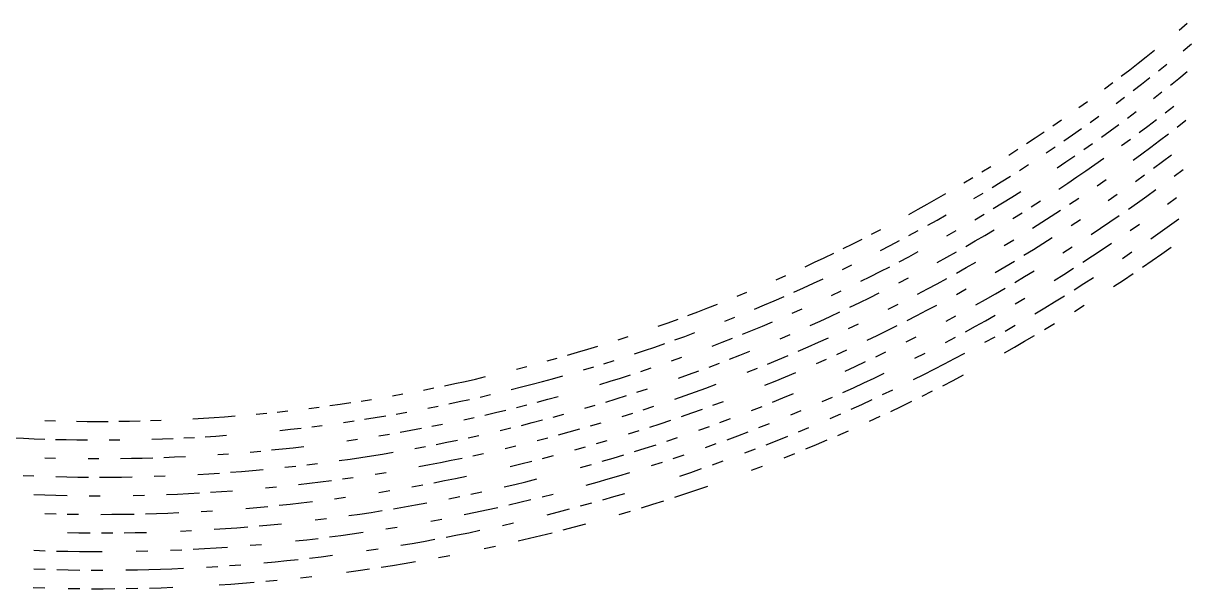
# Model space of a CAD drawing. Header units: metres. Extents: x -298 to 300, y -298 to 299.
# Drawn here: x -12.8 to 174.5, y -297.7 to -206.8 of the extents above; entities that cross this region are included whole.
import ezdxf

# ---------------------------------------------------------------- set-up
doc = ezdxf.new("R2010")
doc.units = ezdxf.units.M

msp = doc.modelspace()

# ---------------------------------------------------------------- linework, layer by layer
for p, q in [((173.08788, -207.88158, -692.8203), (174.38866, -206.78777, -692.8203)), ((167.81657, -212.1745, -692.8203), (169.14452, -211.1137, -692.8203)), ((173.75926, -211.21178, -692.8203), (175.08104, -210.11368, -692.8203)), ((165.14085, -214.27103, -692.8203), (166.48204, -213.22697, -692.8203)), ((166.48204, -213.22697, -692.8203), (167.81657, -212.1745, -692.8203)), ((169.75304, -214.456, -692.8203), (171.09526, -213.38298, -692.8203)), ((163.79308, -215.30666, -692.8203), (165.14085, -214.27103, -692.8203)), ((173.04771, -215.6508, -692.8203), (174.39738, -214.55707, -692.8203)), ((161.07823, -217.35245, -692.8203), (162.43889, -216.33382, -692.8203)), ((165.6862, -217.62424, -692.8203), (167.04845, -216.57668, -692.8203)), ((167.04845, -216.57668, -692.8203), (168.4041, -215.52058, -692.8203)), ((171.69127, -216.73605, -692.8203), (173.04771, -215.6508, -692.8203)), ((162.94206, -219.69362, -692.8203), (164.31737, -218.66324, -692.8203)), ((168.95787, -218.88089, -692.8203), (170.32793, -217.81276, -692.8203)), ((156.95811, -220.35684, -692.8203), (158.33775, -219.36401, -692.8203)), ((164.80772, -222.03343, -692.8203), (166.19768, -220.99127, -692.8203)), ((170.869, -221.1837, -692.8203), (172.25352, -220.10352, -692.8203)), ((152.78197, -223.28316, -692.8203), (154.18016, -222.31647, -692.8203)), ((158.77751, -222.73273, -692.8203), (160.17204, -221.72841, -692.8203)), ((168.07976, -223.31792, -692.8203), (169.47777, -222.25517, -692.8203)), ((172.78197, -223.48509, -692.8203), (174.1809, -222.39285, -692.8203)), ((149.96751, -225.19012, -692.8203), (151.37773, -224.24106, -692.8203)), ((154.55626, -225.69292, -692.8203), (155.96959, -224.71503, -692.8203)), ((155.96959, -224.71503, -692.8203), (157.3767, -223.72829, -692.8203)), ((160.59874, -225.10728, -692.8203), (162.00816, -224.09148, -692.8203)), ((162.00816, -224.09148, -692.8203), (163.41118, -223.06685, -692.8203)), ((166.67516, -224.37186, -692.8203), (168.07976, -223.31792, -692.8203)), ((169.96367, -225.64316, -692.8203), (171.3762, -224.56856, -692.8203)), ((148.55132, -226.13033, -692.8203), (149.96751, -225.19012, -692.8203)), ((157.76079, -227.11227, -692.8203), (159.1829, -226.11423, -692.8203)), ((163.84605, -226.45317, -692.8203), (165.2639, -225.41695, -692.8203)), ((168.54436, -226.70888, -692.8203), (169.96367, -225.64316, -692.8203)), ((145.70128, -227.98398, -692.8203), (147.1292, -227.06163, -692.8203)), ((151.71141, -227.622, -692.8203), (153.13689, -226.66193, -692.8203)), ((154.89781, -229.08147, -692.8203), (156.33238, -228.10136, -692.8203)), ((165.68578, -228.81352, -692.8203), (167.1184, -227.76569, -692.8203)), ((167.1184, -227.76569, -692.8203), (168.54436, -226.70888, -692.8203)), ((170.41539, -229.04454, -692.8203), (171.84935, -227.96701, -692.8203)), ((141.38304, -230.69702, -692.8203), (142.82811, -229.80171, -692.8203)), ((147.39903, -230.44827, -692.8203), (148.84239, -229.51521, -692.8203)), ((153.45714, -230.05257, -692.8203), (154.89781, -229.08147, -692.8203)), ((158.1104, -230.5085, -692.8203), (159.55382, -229.50818, -692.8203)), ((159.55382, -229.50818, -692.8203), (160.99101, -228.49884, -692.8203)), ((168.97472, -230.11305, -692.8203), (170.41539, -229.04454, -692.8203)), ((172.2882, -231.3788, -692.8203), (173.7368, -230.28946, -692.8203)), ((138.476, -232.46034, -692.8203), (139.9323, -231.58325, -692.8203)), ((144.49474, -232.28716, -692.8203), (145.94981, -231.37227, -692.8203)), ((155.2047, -232.48186, -692.8203), (156.66063, -231.49974, -692.8203)), ((156.66063, -231.49974, -692.8203), (158.1104, -230.5085, -692.8203)), ((159.89024, -232.9143, -692.8203), (161.3488, -231.90277, -692.8203)), ((166.07329, -232.22282, -692.8203), (167.52733, -231.1725, -692.8203)), ((140.0955, -234.97673, -692.8203), (141.56755, -234.08942, -692.8203)), ((143.03404, -233.19289, -692.8203), (144.49474, -232.28716, -692.8203)), ((146.16331, -234.77135, -692.8203), (147.6339, -233.84595, -692.8203)), ((153.7426, -233.45482, -692.8203), (155.2047, -232.48186, -692.8203)), ((167.90178, -234.59198, -692.8203), (169.37065, -233.5301, -692.8203)), ((131.11333, -236.7078, -692.8203), (132.59654, -235.87682, -692.8203)), ((132.59654, -235.87682, -692.8203), (134.07445, -235.03656, -692.8203)), ((134.07445, -235.03656, -692.8203), (135.54704, -234.18703, -692.8203)), ((143.20476, -236.59439, -692.8203), (144.68687, -235.68752, -692.8203)), ((144.68687, -235.68752, -692.8203), (146.16331, -234.77135, -692.8203)), ((149.31993, -236.31837, -692.8203), (150.80016, -235.37311, -692.8203)), ((155.47679, -235.89375, -692.8203), (156.95415, -234.90984, -692.8203)), ((161.67192, -235.31882, -692.8203), (163.1455, -234.29604, -692.8203)), ((164.94408, -236.68797, -692.8203), (166.42625, -235.6446, -692.8203)), ((166.42625, -235.6446, -692.8203), (167.90178, -234.59198, -692.8203)), ((171.2158, -235.88635, -692.8203), (172.69273, -234.80363, -692.8203)), ((129.62492, -237.52942, -692.8203), (131.11333, -236.7078, -692.8203)), ((134.15227, -238.43312, -692.8203), (135.64622, -237.58302, -692.8203)), ((140.2235, -238.38016, -692.8203), (141.7169, -237.49194, -692.8203)), ((146.34172, -238.18094, -692.8203), (147.83372, -237.25432, -692.8203)), ((151.0078, -238.78957, -692.8203), (152.50352, -237.83365, -692.8203)), ((152.50352, -237.83365, -692.8203), (153.99321, -236.86835, -692.8203)), ((161.96025, -238.74667, -692.8203), (163.45543, -237.722, -692.8203)), ((132.653, -239.27382, -692.8203), (134.15227, -238.43312, -692.8203)), ((149.50609, -239.73607, -692.8203), (151.0078, -238.78957, -692.8203)), ((155.71391, -239.31688, -692.8203), (157.21281, -238.3314, -692.8203)), ((160.45866, -239.76193, -692.8203), (161.96025, -238.74667, -692.8203)), ((165.24077, -240.12387, -692.8203), (166.74449, -239.07858, -692.8203)), ((170.05864, -240.40193, -692.8203), (171.56395, -239.32637, -692.8203)), ((171.56395, -239.32637, -692.8203), (173.06255, -238.2414, -692.8203)), ((120.58849, -242.26166, -692.8203), (122.106865, -241.49664, -692.8203)), ((123.620415, -240.7221, -692.8203), (125.12908, -239.93808, -692.8203)), ((129.63866, -240.9269, -692.8203), (131.14842, -240.10507, -692.8203)), ((135.70995, -240.98828, -692.8203), (137.21996, -240.12834, -692.8203)), ((140.31609, -241.79317, -692.8203), (141.83104, -240.90431, -692.8203)), ((141.83104, -240.90431, -692.8203), (143.34032, -240.00597, -692.8203)), ((151.18028, -242.21657, -692.8203), (152.69762, -241.25949, -692.8203)), ((158.95073, -240.76778, -692.8203), (160.45866, -239.76193, -692.8203)), ((168.54655, -241.46802, -692.8203), (170.05864, -240.40193, -692.8203)), ((119.0653, -243.01712, -692.8203), (120.58849, -242.26166, -692.8203)), ((125.07873, -243.33522, -692.8203), (126.60375, -242.54199, -692.8203)), ((126.60375, -242.54199, -692.8203), (128.12376, -241.7392, -692.8203)), ((138.79564, -242.6725, -692.8203), (140.31609, -241.79317, -692.8203)), ((144.96556, -242.51878, -692.8203), (146.48491, -241.60071, -692.8203)), ((148.12785, -244.10205, -692.8203), (149.65709, -243.16411, -692.8203)), ((149.65709, -243.16411, -692.8203), (151.18028, -242.21657, -692.8203)), ((154.38927, -243.7282, -692.8203), (155.916, -242.75093, -692.8203)), ((159.16093, -244.21008, -692.8203), (160.69048, -243.20285, -692.8203)), ((160.69048, -243.20285, -692.8203), (162.21373, -242.18605, -692.8203)), ((170.30101, -243.89062, -692.8203), (171.82835, -242.81339, -692.8203)), ((112.92577, -245.94295, -692.8203), (114.46752, -245.22595, -692.8203)), ((114.46752, -245.22595, -692.8203), (116.00475, -244.4993, -692.8203)), ((116.00475, -244.4993, -692.8203), (117.537346, -243.76302, -692.8203)), ((128.08049, -245.1448, -692.8203), (129.6168, -244.33269, -692.8203)), ((129.6168, -244.33269, -692.8203), (131.14793, -243.51096, -692.8203)), ((134.2014, -245.253, -692.8203), (135.7382, -244.40245, -692.8203)), ((135.7382, -244.40245, -692.8203), (137.26964, -243.54228, -692.8203)), ((138.83128, -246.09515, -692.8203), (140.37328, -245.2155, -692.8203)), ((145.05186, -245.94908, -692.8203), (146.59276, -245.0304, -692.8203)), ((157.62498, -245.20769, -692.8203), (159.16093, -244.21008, -692.8203)), ((163.97038, -244.60904, -692.8203), (165.50237, -243.57161, -692.8203)), ((167.226, -246.01624, -692.8203), (168.76683, -244.95827, -692.8203)), ((168.76683, -244.95827, -692.8203), (170.30101, -243.89062, -692.8203)), ((118.92956, -246.41194, -692.8203), (120.47411, -245.65726, -692.8203)), ((123.441216, -247.52307, -692.8203), (124.99261, -246.74002, -692.8203)), ((124.99261, -246.74002, -692.8203), (126.539055, -245.94727, -692.8203)), ((137.28374, -246.96509, -692.8203), (138.83128, -246.09515, -692.8203)), ((143.50523, -246.85808, -692.8203), (145.05186, -245.94908, -692.8203)), ((148.22191, -247.54082, -692.8203), (149.77269, -246.6022, -692.8203)), ((152.98003, -248.1424, -692.8203), (154.53453, -247.17389, -692.8203)), ((154.53453, -247.17389, -692.8203), (156.08287, -246.19563, -692.8203)), ((164.12444, -248.10307, -692.8203), (165.67851, -247.06451, -692.8203)), ((108.273735, -248.03564, -692.8203), (109.82879, -247.34782, -692.8203)), ((112.704704, -249.33331, -692.8203), (114.26775, -248.61765, -692.8203)), ((114.26775, -248.61765, -692.8203), (115.82629, -247.89217, -692.8203)), ((121.88488, -248.29636, -692.8203), (123.441216, -247.52307, -692.8203)), ((128.00139, -248.55824, -692.8203), (129.55913, -247.74654, -692.8203)), ((132.60875, -249.51637, -692.8203), (134.17247, -248.67572, -692.8203)), ((134.17247, -248.67572, -692.8203), (135.73082, -247.8253, -692.8203)), ((146.66515, -248.4697, -692.8203), (148.22191, -247.54082, -692.8203)), ((156.21422, -249.65082, -692.8203), (157.77812, -248.66197, -692.8203)), ((157.77812, -248.66197, -692.8203), (159.33574, -247.66335, -692.8203)), ((162.56389, -249.13185, -692.8203), (164.12444, -248.10307, -692.8203)), ((102.01104, -250.6889, -692.8203), (103.58294, -250.04034, -692.8203)), ((107.98876, -251.42126, -692.8203), (109.56512, -250.73517, -692.8203)), ((111.13708, -250.03917, -692.8203), (112.704704, -249.33331, -692.8203)), ((117.187126, -250.55739, -692.8203), (118.757805, -249.81354, -692.8203)), ((121.720024, -251.70676, -692.8203), (123.29772, -250.93443, -692.8203)), ((123.29772, -250.93443, -692.8203), (124.8706, -250.1522, -692.8203)), ((131.03984, -250.34718, -692.8203), (132.60875, -249.51637, -692.8203)), ((137.26219, -250.39644, -692.8203), (138.83128, -249.52658, -692.8203)), ((141.96037, -251.19742, -692.8203), (143.53435, -250.29802, -692.8203)), ((143.53435, -250.29802, -692.8203), (145.10265, -249.38876, -692.8203)), ((153.06798, -251.59897, -692.8203), (154.64415, -250.62984, -692.8203)), ((95.68334, -253.18408, -692.8203), (97.27111, -252.57518, -692.8203)), ((97.27111, -252.57518, -692.8203), (98.855034, -251.95636, -692.8203)), ((104.823235, -252.76372, -692.8203), (106.40807, -252.09746, -692.8203)), ((106.40807, -252.09746, -692.8203), (107.98876, -251.42126, -692.8203)), ((110.858574, -253.43373, -692.8203), (112.4475, -252.72955, -692.8203)), ((120.13738, -252.46916, -692.8203), (121.720024, -251.70676, -692.8203)), ((126.301994, -252.7803, -692.8203), (127.886406, -251.97919, -692.8203)), ((132.5225, -252.94675, -692.8203), (134.10771, -252.10657, -692.8203)), ((140.38072, -252.08691, -692.8203), (141.96037, -251.19742, -692.8203)), ((146.70201, -251.91827, -692.8203), (148.28044, -250.9891, -692.8203)), ((149.89732, -253.50748, -692.8203), (151.48564, -252.55821, -692.8203)), ((151.48564, -252.55821, -692.8203), (153.06798, -251.59897, -692.8203)), ((156.2578, -253.14839, -692.8203), (157.84373, -252.15913, -692.8203)), ((90.89733, -254.95073, -692.8203), (92.49633, -254.37186, -692.8203)), ((94.09173, -253.78297, -692.8203), (95.68334, -253.18408, -692.8203)), ((100.043755, -254.70262, -692.8203), (101.64098, -254.06631, -692.8203)), ((113.75988, -255.41899, -692.8203), (115.3612, -254.69658, -692.8203)), ((115.3612, -254.69658, -692.8203), (116.95794, -253.9641, -692.8203)), ((116.95794, -253.9641, -692.8203), (118.55004, -253.22162, -692.8203)), ((129.33629, -254.59717, -692.8203), (130.93199, -253.77696, -692.8203)), ((130.93199, -253.77696, -692.8203), (132.5225, -252.94675, -692.8203)), ((135.60869, -254.69568, -692.8203), (137.20482, -253.83606, -692.8203)), ((140.33086, -255.53539, -692.8203), (141.93217, -254.64612, -692.8203)), ((141.93217, -254.64612, -692.8203), (143.52782, -253.74683, -692.8203)), ((89.29467, -255.51956, -692.8203), (90.89733, -254.95073, -692.8203)), ((93.615715, -257.14713, -692.8203), (95.22851, -256.55115, -692.8203)), ((102.84905, -256.80417, -692.8203), (104.459404, -256.1502, -692.8203)), ((104.459404, -256.1502, -692.8203), (106.065544, -255.48619, -692.8203)), ((106.065544, -255.48619, -692.8203), (107.667534, -254.81207, -692.8203)), ((119.91491, -255.88484, -692.8203), (121.519035, -255.12376, -692.8203)), ((124.51855, -256.99744, -692.8203), (126.12951, -256.20743, -692.8203)), ((126.12951, -256.20743, -692.8203), (127.735405, -255.40735, -692.8203)), ((138.72398, -256.41455, -692.8203), (140.33086, -255.53539, -692.8203)), ((145.09703, -256.29523, -692.8203), (146.70299, -255.37604, -692.8203)), ((151.46288, -256.0562, -692.8203), (153.06725, -255.09698, -692.8203)), ((82.84905, -257.69385, -692.8203), (84.46557, -257.16544, -692.8203)), ((88.7553, -258.87415, -692.8203), (90.37902, -258.30865, -692.8203)), ((91.9992, -257.73297, -692.8203), (93.615715, -257.14713, -692.8203)), ((97.993706, -258.7052, -692.8203), (99.61614, -258.0817, -692.8203)), ((99.61614, -258.0817, -692.8203), (101.23461, -257.448, -692.8203)), ((108.92907, -257.52576, -692.8203), (110.543755, -256.83362, -692.8203)), ((113.45159, -258.82803, -692.8203), (115.074394, -258.10745, -692.8203)), ((115.074394, -258.10745, -692.8203), (116.69256, -257.3767, -692.8203)), ((122.90264, -257.77734, -692.8203), (124.51855, -256.99744, -692.8203)), ((129.17082, -258.03333, -692.8203), (130.78813, -257.21408, -692.8203)), ((135.49376, -258.14258, -692.8203), (137.11162, -257.28363, -692.8203)), ((141.8679, -258.10327, -692.8203), (143.48534, -257.2043, -692.8203)), ((146.61388, -258.87323, -692.8203), (148.23607, -257.94437, -692.8203)), ((148.23607, -257.94437, -692.8203), (149.85246, -257.00537, -692.8203)), ((74.71813, -260.18295, -692.8203), (76.35052, -259.70557, -692.8203)), ((76.35052, -259.70557, -692.8203), (77.97985, -259.21793, -692.8203)), ((77.97985, -259.21793, -692.8203), (79.60613, -258.7201, -692.8203)), ((85.497185, -259.9745, -692.8203), (87.12798, -259.42944, -692.8203)), ((87.12798, -259.42944, -692.8203), (88.7553, -258.87415, -692.8203)), ((100.7918, -260.83365, -692.8203), (102.42748, -260.19254, -692.8203)), ((102.42748, -260.19254, -692.8203), (104.0592, -259.54117, -692.8203)), ((108.55651, -260.9284, -692.8203), (110.19262, -260.23853, -692.8203)), ((111.82433, -259.5384, -692.8203), (113.45159, -258.82803, -692.8203)), ((118.02593, -260.0559, -692.8203), (119.6563, -259.3066, -692.8203)), ((124.28832, -260.42993, -692.8203), (125.92089, -259.64127, -692.8203)), ((130.60826, -260.65826, -692.8203), (132.24205, -259.82993, -692.8203)), ((136.98216, -260.739, -692.8203), (138.61626, -259.87067, -692.8203)), ((144.98582, -259.79187, -692.8203), (146.61388, -258.87323, -692.8203)), ((66.512566, -262.41556, -692.8203), (68.15923, -261.98965, -692.8203)), ((71.44439, -261.1069, -692.8203), (73.082695, -260.65005, -692.8203)), ((77.29339, -262.54562, -692.8203), (78.940605, -262.05203, -692.8203)), ((80.58465, -261.5481, -692.8203), (82.22546, -261.03384, -692.8203)), ((91.46557, -261.097, -692.8203), (93.1032, -260.5144, -692.8203)), ((97.508354, -262.08502, -692.8203), (99.15203, -261.46448, -692.8203)), ((106.91607, -261.60797, -692.8203), (108.55651, -260.9284, -692.8203)), ((114.75121, -261.52377, -692.8203), (116.39092, -260.79498, -692.8203)), ((119.36138, -262.73413, -692.8203), (121.00854, -261.97638, -692.8203)), ((121.00854, -261.97638, -692.8203), (122.65087, -261.20828, -692.8203)), ((133.69768, -262.44485, -692.8203), (135.34264, -261.59708, -692.8203)), ((135.34264, -261.59708, -692.8203), (136.98216, -260.739, -692.8203)), ((58.240467, -264.38947, -692.8203), (59.89983, -264.01547, -692.8203)), ((59.89983, -264.01547, -692.8203), (61.55675, -263.63107, -692.8203)), ((70.67443, -264.4163, -692.8203), (72.33361, -263.96423, -692.8203)), ((72.33361, -263.96423, -692.8203), (73.98986, -263.50174, -692.8203)), ((81.5653, -264.3754, -692.8203), (83.22387, -263.85492, -692.8203)), ((83.22387, -263.85492, -692.8203), (84.87908, -263.32407, -692.8203)), ((86.53094, -262.7828, -692.8203), (88.179375, -262.2312, -692.8203)), ((92.55419, -263.88452, -692.8203), (94.20934, -263.29507, -692.8203)), ((94.20934, -263.29507, -692.8203), (95.86077, -262.69522, -692.8203)), ((103.62255, -262.93622, -692.8203), (105.271416, -262.27725, -692.8203)), ((108.147575, -264.33554, -692.8203), (109.80511, -263.64816, -692.8203)), ((109.80511, -263.64816, -692.8203), (111.458244, -262.95038, -692.8203)), ((122.362785, -264.64517, -692.8203), (124.021904, -263.86853, -692.8203)), ((124.021904, -263.86853, -692.8203), (125.67602, -263.08148, -692.8203)), ((130.39195, -264.1093, -692.8203), (132.04741, -263.28226, -692.8203)), ((132.04741, -263.28226, -692.8203), (133.69768, -262.44485, -692.8203)), ((136.76042, -264.23083, -692.8203), (138.41661, -263.36374, -692.8203)), ((51.58037, -265.78094, -692.8203), (53.248646, -265.44876, -692.8203)), ((54.914845, -265.1061, -692.8203), (56.578785, -264.75302, -692.8203)), ((56.578785, -264.75302, -692.8203), (58.240467, -264.38947, -692.8203)), ((65.68029, -265.70987, -692.8203), (67.34777, -265.28915, -692.8203)), ((67.34777, -265.28915, -692.8203), (69.01244, -264.85794, -692.8203)), ((69.01244, -264.85794, -692.8203), (70.67443, -264.4163, -692.8203)), ((79.903496, -264.88544, -692.8203), (81.5653, -264.3754, -692.8203)), ((85.89733, -266.13806, -692.8203), (87.56689, -265.59036, -692.8203)), ((95.31762, -266.0749, -692.8203), (96.98644, -265.46805, -692.8203)), ((96.98644, -265.46805, -692.8203), (98.65142, -264.85074, -692.8203)), ((106.48571, -265.0125, -692.8203), (108.147575, -264.33554, -692.8203)), ((119.03014, -266.16714, -692.8203), (120.698845, -265.41138, -692.8203)), ((120.698845, -265.41138, -692.8203), (122.362785, -264.64517, -692.8203)), ((125.394646, -266.52786, -692.8203), (127.06548, -265.73215, -692.8203)), ((131.7595, -266.7695, -692.8203), (133.43181, -265.93375, -692.8203)), ((135.0988, -265.08752, -692.8203), (136.76042, -264.23083, -692.8203)), ((38.164906, -268.05994, -692.8203), (39.84795, -267.81195, -692.8203)), ((41.529346, -267.55344, -692.8203), (43.209095, -267.28433, -692.8203)), ((46.563282, -266.71454, -692.8203), (48.2376, -266.41385, -692.8203)), ((55.622913, -268.01364, -692.8203), (57.305103, -267.656, -692.8203)), ((57.305103, -267.656, -692.8203), (58.984974, -267.28787, -692.8203)), ((60.662525, -266.90915, -692.8203), (62.337635, -266.5199, -692.8203)), ((69.86791, -267.72562, -692.8203), (71.547844, -267.27853, -692.8203)), ((71.547844, -267.27853, -692.8203), (73.22497, -266.82092, -692.8203)), ((80.86852, -267.71814, -692.8203), (82.54809, -267.202, -692.8203)), ((82.54809, -267.202, -692.8203), (84.22442, -266.6753, -692.8203)), ((91.96862, -267.2571, -692.8203), (93.64495, -266.67126, -692.8203)), ((93.64495, -266.67126, -692.8203), (95.31762, -266.0749, -692.8203)), ((98.11425, -268.24005, -692.8203), (99.79662, -267.6156, -692.8203)), ((107.70214, -267.74686, -692.8203), (109.381096, -267.0622, -692.8203)), ((109.381096, -267.0622, -692.8203), (111.05578, -266.367, -692.8203)), ((115.67852, -267.64713, -692.8203), (117.35662, -266.91238, -692.8203)), ((122.03814, -268.08777, -692.8203), (123.718864, -267.31308, -692.8203)), ((128.39928, -268.40942, -692.8203), (130.08195, -267.59476, -692.8203)), ((24.650747, -269.66217, -692.8203), (26.344229, -269.49905, -692.8203)), ((28.036673, -269.32532, -692.8203), (29.727957, -269.14093, -692.8203)), ((33.10686, -268.74036, -692.8203), (34.7943, -268.52414, -692.8203)), ((36.480335, -268.29733, -692.8203), (38.164906, -268.05994, -692.8203)), ((47.179676, -269.64288, -692.8203), (48.872425, -269.33826, -692.8203)), ((52.25182, -268.69714, -692.8203), (53.938465, -268.3607, -692.8203)), ((61.42748, -269.80225, -692.8203), (63.120716, -269.40814, -692.8203)), ((63.120716, -269.40814, -692.8203), (64.811516, -269.00342, -692.8203)), ((66.499626, -268.58807, -692.8203), (68.18511, -268.16214, -692.8203)), ((72.423454, -270.14017, -692.8203), (74.11852, -269.67697, -692.8203)), ((77.49975, -268.71875, -692.8203), (79.18572, -268.22372, -692.8203)), ((83.53307, -270.02786, -692.8203), (85.227104, -269.4949, -692.8203)), ((86.91778, -268.95135, -692.8203), (88.60491, -268.3972, -692.8203)), ((93.04394, -270.0499, -692.8203), (94.73785, -269.45724, -692.8203)), ((94.73785, -269.45724, -692.8203), (96.42797, -268.85394, -692.8203)), ((104.33135, -269.08447, -692.8203), (106.01885, -268.42093, -692.8203)), ((110.61675, -269.78793, -692.8203), (112.308464, -269.08493, -692.8203)), ((116.967094, -270.3483, -692.8203), (118.66216, -269.6054, -692.8203)), ((120.35253, -268.8519, -692.8203), (122.03814, -268.08777, -692.8203)), ((126.71148, -269.21353, -692.8203), (128.39928, -268.40942, -692.8203)), ((-9.342478, -270.68387, -692.8203), (-7.641489, -270.7343, -692.8203)), ((-4.238779, -270.8031, -692.8203), (-2.537241, -270.82144, -692.8203)), ((-2.537241, -270.82144, -692.8203), (-0.835581, -270.82913, -692.8203)), ((-0.835581, -270.82913, -692.8203), (0.866018, -270.8261, -692.8203)), ((2.567556, -270.81238, -692.8203), (4.268972, -270.78796, -692.8203)), ((4.268972, -270.78796, -692.8203), (5.970205, -270.7529, -692.8203)), ((7.671133, -270.70712, -692.8203), (9.371756, -270.65063, -692.8203)), ((14.470816, -270.41714, -692.8203), (16.169363, -270.318, -692.8203)), ((16.169363, -270.318, -692.8203), (17.8673, -270.20813, -692.8203)), ((17.8673, -270.20813, -692.8203), (19.564444, -270.08765, -692.8203)), ((19.564444, -270.08765, -692.8203), (21.260733, -269.95645, -692.8203)), ((33.575367, -271.69595, -692.8203), (35.28136, -271.47675, -692.8203)), ((38.689075, -271.00616, -692.8203), (40.390553, -270.75485, -692.8203)), ((42.090443, -270.49286, -692.8203), (43.788685, -270.22018, -692.8203)), ((43.788685, -270.22018, -692.8203), (45.485096, -269.93686, -692.8203)), ((52.925526, -271.61288, -692.8203), (54.63042, -271.27213, -692.8203)), ((58.03362, -270.55853, -692.8203), (59.73174, -270.18573, -692.8203)), ((67.32116, -271.46567, -692.8203), (69.02471, -271.03455, -692.8203)), ((69.02471, -271.03455, -692.8203), (70.72552, -270.59268, -692.8203)), ((78.43127, -271.5627, -692.8203), (80.13506, -271.06177, -692.8203)), ((87.9403, -271.76392, -692.8203), (89.645134, -271.20325, -692.8203)), ((89.645134, -271.20325, -692.8203), (91.34637, -270.63193, -692.8203)), ((99.244194, -271.01126, -692.8203), (100.94396, -270.37964, -692.8203)), ((105.51537, -271.833, -692.8203), (107.220146, -271.162, -692.8203)), ((123.32079, -270.78986, -692.8203), (125.01867, -270.00702, -692.8203)), ((13.016226, -273.48816, -692.8203), (14.734121, -273.39807, -692.8203)), ((16.451406, -273.29718, -692.8203), (18.16802, -273.18552, -692.8203)), ((18.16802, -273.18552, -692.8203), (19.88384, -273.06305, -692.8203)), ((28.449392, -272.2892, -692.8203), (30.159292, -272.1022, -692.8203)), ((30.159292, -272.1022, -692.8203), (31.867971, -271.90445, -692.8203)), ((44.370472, -273.15564, -692.8203), (46.085316, -272.8686, -692.8203)), ((47.79833, -272.57077, -692.8203), (49.509388, -272.2622, -692.8203)), ((49.509388, -272.2622, -692.8203), (51.218494, -271.9429, -692.8203)), ((58.76433, -273.4605, -692.8203), (60.4807, -273.08307, -692.8203)), ((63.906055, -272.29587, -692.8203), (65.61492, -271.88614, -692.8203)), ((73.30126, -273.00116, -692.8203), (75.014275, -272.5324, -692.8203)), ((75.014275, -272.5324, -692.8203), (76.7243, -272.05292, -692.8203)), ((84.520195, -272.85303, -692.8203), (86.23199, -272.31384, -692.8203)), ((90.68743, -274.00858, -692.8203), (92.4063, -273.43063, -692.8203)), ((95.83288, -272.2424, -692.8203), (97.54046, -271.6322, -692.8203)), ((100.37621, -273.78165, -692.8203), (102.093376, -273.14285, -692.8203)), ((102.093376, -273.14285, -692.8203), (103.80645, -272.4933, -692.8203)), ((108.42327, -273.90228, -692.8203), (110.14092, -273.21298, -692.8203)), ((111.85424, -272.51288, -692.8203), (113.56304, -271.80206, -692.8203)), ((118.198235, -273.07425, -692.8203), (119.910576, -272.32352, -692.8203)), ((-14.499094, -273.46048, -692.8203), (-12.780527, -273.54324, -692.8203)), ((-12.780527, -273.54324, -692.8203), (-11.061472, -273.6152, -692.8203)), ((-11.061472, -273.6152, -692.8203), (-9.342051, -273.6764, -692.8203)), ((-7.622263, -273.72675, -692.8203), (-5.902231, -273.7663, -692.8203)), ((-5.902231, -273.7663, -692.8203), (-4.181955, -273.79507, -692.8203)), ((-4.181955, -273.79507, -692.8203), (-2.461619, -273.81302, -692.8203)), ((0.979238, -273.81647, -692.8203), (2.699575, -273.80197, -692.8203)), ((7.859426, -273.6937, -692.8203), (9.578787, -273.63596, -692.8203)), ((9.578787, -273.63596, -692.8203), (11.29772, -273.56747, -692.8203)), ((27.134695, -275.4317, -692.8203), (28.86437, -275.25287, -692.8203)), ((28.86437, -275.25287, -692.8203), (30.592886, -275.06317, -692.8203)), ((30.592886, -275.06317, -692.8203), (32.32018, -274.8626, -692.8203)), ((39.215443, -273.95206, -692.8203), (40.935413, -273.6974, -692.8203)), ((50.14861, -275.18573, -692.8203), (51.876087, -274.86234, -692.8203)), ((53.60143, -274.5281, -692.8203), (55.324635, -274.18307, -692.8203)), ((55.324635, -274.18307, -692.8203), (57.045643, -273.8272, -692.8203)), ((64.693535, -275.183, -692.8203), (66.420525, -274.76828, -692.8203)), ((69.86645, -273.90634, -692.8203), (71.58526, -273.45914, -692.8203)), ((75.91216, -275.3872, -692.8203), (77.64013, -274.902, -692.8203)), ((79.36498, -274.40598, -692.8203), (81.08666, -273.8991, -692.8203)), ((85.509514, -275.6775, -692.8203), (87.239006, -275.13205, -692.8203)), ((87.239006, -275.13205, -692.8203), (88.96496, -274.5757, -692.8203)), ((96.930046, -275.0268, -692.8203), (98.65508, -274.4096, -692.8203)), ((103.24462, -275.90533, -692.8203), (104.97503, -275.2485, -692.8203)), ((106.70129, -274.5808, -692.8203), (108.42327, -273.90228, -692.8203)), ((113.03338, -275.26175, -692.8203), (114.759575, -274.5434, -692.8203)), ((114.759575, -274.5434, -692.8203), (116.48119, -273.81424, -692.8203)), ((-9.339304, -276.66895, -692.8203), (-7.600718, -276.7192, -692.8203)), ((-2.383738, -276.80453, -692.8203), (-0.64448, -276.81113, -692.8203)), ((2.833852, -276.7915, -692.8203), (4.572805, -276.76532, -692.8203)), ((4.572805, -276.76532, -692.8203), (6.311575, -276.72818, -692.8203)), ((6.311575, -276.72818, -692.8203), (8.050039, -276.68015, -692.8203)), ((9.788137, -276.6212, -692.8203), (11.525808, -276.5513, -692.8203)), ((11.525808, -276.5513, -692.8203), (13.263052, -276.4705, -692.8203)), ((18.470999, -276.16266, -692.8203), (20.205557, -276.03824, -692.8203)), ((23.672049, -275.7567, -692.8203), (25.40386, -275.59964, -692.8203)), ((38.003895, -277.1447, -692.8203), (39.744007, -276.89758, -692.8203)), ((39.744007, -276.89758, -692.8203), (41.482533, -276.63953, -692.8203)), ((41.482533, -276.63953, -692.8203), (43.21935, -276.37054, -692.8203)), ((43.21935, -276.37054, -692.8203), (44.954456, -276.09067, -692.8203)), ((44.954456, -276.09067, -692.8203), (46.687733, -275.7999, -692.8203)), ((54.27959, -277.4429, -692.8203), (56.021046, -277.09354, -692.8203)), ((56.021046, -277.09354, -692.8203), (57.760365, -276.73325, -692.8203)), ((59.497303, -276.362, -692.8203), (61.23186, -275.9799, -692.8203)), ((70.71044, -276.77753, -692.8203), (72.44726, -276.32498, -692.8203)), ((80.300835, -277.24857, -692.8203), (82.04034, -276.73578, -692.8203)), ((82.04034, -276.73578, -692.8203), (83.7766, -276.2121, -692.8203)), ((91.731926, -276.81314, -692.8203), (93.468376, -276.22858, -692.8203)), ((109.5675, -276.66586, -692.8203), (111.302666, -275.96924, -692.8203)), ((20.52947, -279.01324, -692.8203), (22.28185, -278.87582, -692.8203)), ((22.28185, -278.87582, -692.8203), (24.033316, -278.72742, -692.8203)), ((24.033316, -278.72742, -692.8203), (25.783865, -278.568, -692.8203)), ((29.281607, -278.21622, -692.8203), (31.028738, -278.02383, -692.8203)), ((32.774586, -277.8205, -692.8203), (34.519093, -277.60617, -692.8203)), ((43.78716, -279.3088, -692.8203), (45.5407, -279.0253, -692.8203)), ((50.79009, -278.1088, -692.8203), (52.535877, -277.7813, -692.8203)), ((52.535877, -277.7813, -692.8203), (54.27959, -277.4429, -692.8203)), ((65.48321, -278.0696, -692.8203), (67.228325, -277.64984, -692.8203)), ((67.228325, -277.64984, -692.8203), (68.97076, -277.21915, -692.8203)), ((76.81225, -278.24133, -692.8203), (78.5581, -277.75043, -692.8203)), ((82.99621, -279.57178, -692.8203), (84.75024, -279.04202, -692.8203)), ((88.24816, -277.9495, -692.8203), (89.99181, -277.38678, -692.8203)), ((92.77825, -279.61703, -692.8203), (94.53234, -279.02585, -692.8203)), ((94.53234, -279.02585, -692.8203), (96.282585, -278.42365, -692.8203)), ((98.029045, -277.8105, -692.8203), (99.77154, -277.18634, -692.8203)), ((104.336174, -278.69012, -692.8203), (106.08422, -278.0263, -692.8203)), ((-12.848032, -279.52798, -692.8203), (-11.091379, -279.60025, -692.8203)), ((-7.576975, -279.7117, -692.8203), (-5.819345, -279.75085, -692.8203)), ((-5.819345, -279.75085, -692.8203), (-4.061533, -279.77896, -692.8203)), ((-4.061533, -279.77896, -692.8203), (-2.303538, -279.79605, -692.8203)), ((-0.545542, -279.80206, -692.8203), (1.212454, -279.79703, -692.8203)), ((1.212454, -279.79703, -692.8203), (2.970327, -279.78098, -692.8203)), ((2.970327, -279.78098, -692.8203), (4.728079, -279.75388, -692.8203)), ((8.242849, -279.6665, -692.8203), (9.999746, -279.60626, -692.8203)), ((15.267508, -279.35938, -692.8203), (17.022207, -279.255, -692.8203)), ((17.022207, -279.255, -692.8203), (18.776236, -279.13965, -692.8203)), ((31.466787, -280.98422, -692.8203), (33.23125, -280.77808, -692.8203)), ((33.23125, -280.77808, -692.8203), (34.994312, -280.56085, -692.8203)), ((34.994312, -280.56085, -692.8203), (36.75603, -280.33252, -692.8203)), ((38.516224, -280.09317, -692.8203), (40.27483, -279.84274, -692.8203)), ((53.197926, -280.69986, -692.8203), (54.95989, -280.35718, -692.8203)), ((54.95989, -280.35718, -692.8203), (56.719715, -280.0035, -692.8203)), ((56.719715, -280.0035, -692.8203), (58.477222, -279.63876, -692.8203)), ((66.27508, -280.95563, -692.8203), (68.03832, -280.53085, -692.8203)), ((68.03832, -280.53085, -692.8203), (69.79882, -280.095, -692.8203)), ((77.71453, -281.09482, -692.8203), (79.478264, -280.5982, -692.8203)), ((79.478264, -280.5982, -692.8203), (81.238884, -280.0905, -692.8203)), ((81.238884, -280.0905, -692.8203), (82.99621, -279.57178, -692.8203)), ((-11.102976, -282.59286, -692.8203), (-9.327097, -282.6541, -692.8203)), ((-9.327097, -282.6541, -692.8203), (-7.550974, -282.7042, -692.8203)), ((-7.550974, -282.7042, -692.8203), (-5.774485, -282.74313, -692.8203)), ((-2.22114, -282.78754, -692.8203), (-0.444346, -282.79297, -692.8203)), ((4.885672, -282.7423, -692.8203), (6.661978, -282.70312, -692.8203)), ((10.213613, -282.59125, -692.8203), (11.98876, -282.5186, -692.8203)), ((11.98876, -282.5186, -692.8203), (13.763479, -282.43475, -692.8203)), ((13.763479, -282.43475, -692.8203), (15.537588, -282.33978, -692.8203)), ((17.311026, -282.23367, -692.8203), (19.08373, -282.11642, -692.8203)), ((19.08373, -282.11642, -692.8203), (20.855703, -281.98804, -692.8203)), ((26.166067, -281.53613, -692.8203), (27.934134, -281.36325, -692.8203)), ((44.357166, -282.2467, -692.8203), (46.1292, -281.95953, -692.8203)), ((49.66753, -281.3519, -692.8203), (51.433765, -281.03143, -692.8203)), ((59.19634, -282.54376, -692.8203), (60.969776, -282.16342, -692.8203)), ((64.50921, -281.36932, -692.8203), (66.27508, -280.95563, -692.8203)), ((70.62908, -282.97028, -692.8203), (72.40484, -282.5181, -692.8203)), ((82.178825, -282.93185, -692.8203), (83.95397, -282.40717, -692.8203)), ((91.98766, -283.0276, -692.8203), (93.7633, -282.44125, -692.8203)), ((93.7633, -282.44125, -692.8203), (95.53521, -281.84378, -692.8203)), ((95.53521, -281.84378, -692.8203), (97.303276, -281.23517, -692.8203)), ((22.973867, -284.82098, -692.8203), (24.762686, -284.6681, -692.8203)), ((24.762686, -284.6681, -692.8203), (26.550528, -284.504, -692.8203)), ((28.33721, -284.32864, -692.8203), (30.122793, -284.1421, -692.8203)), ((30.122793, -284.1421, -692.8203), (31.907095, -283.9443, -692.8203)), ((31.907095, -283.9443, -692.8203), (33.690174, -283.73535, -692.8203)), ((37.252064, -283.2838, -692.8203), (39.03075, -283.04126, -692.8203)), ((46.7199, -284.89337, -692.8203), (48.508472, -284.59134, -692.8203)), ((48.508472, -284.59134, -692.8203), (50.295033, -284.27808, -692.8203)), ((50.295033, -284.27808, -692.8203), (52.07964, -283.95358, -692.8203)), ((55.642445, -283.27103, -692.8203), (57.42058, -282.91296, -692.8203)), ((61.70934, -285.06332, -692.8203), (63.498524, -284.66714, -692.8203)), ((65.28515, -284.25974, -692.8203), (67.06921, -283.8411, -692.8203)), ((67.06921, -283.8411, -692.8203), (68.85052, -283.4113, -692.8203)), ((76.833855, -284.43893, -692.8203), (78.618645, -283.94775, -692.8203)), ((80.40032, -283.4454, -692.8203), (82.178825, -282.93185, -692.8203)), ((86.63903, -284.71957, -692.8203), (88.42547, -284.16678, -692.8203)), ((88.42547, -284.16678, -692.8203), (90.20837, -283.60278, -692.8203)), ((-9.317637, -285.64676, -692.8203), (-7.522654, -285.69675, -692.8203)), ((-5.727426, -285.73544, -692.8203), (-3.931956, -285.76285, -692.8203)), ((-0.34083, -285.78384, -692.8203), (1.454702, -285.77744, -692.8203)), ((1.454702, -285.77744, -692.8203), (3.250173, -285.7597, -692.8203)), ((3.250173, -285.7597, -692.8203), (5.045523, -285.7307, -692.8203)), ((6.840567, -285.69046, -692.8203), (8.635366, -285.63892, -692.8203)), ((8.635366, -285.63892, -692.8203), (10.429739, -285.57608, -692.8203)), ((10.429739, -285.57608, -692.8203), (12.223684, -285.502, -692.8203)), ((15.809927, -285.32, -692.8203), (17.602041, -285.21216, -692.8203)), ((34.151295, -286.6923, -692.8203), (35.951527, -286.46918, -692.8203)), ((39.547596, -285.989, -692.8203), (41.34325, -285.732, -692.8203)), ((41.34325, -285.732, -692.8203), (43.137196, -285.4637, -692.8203)), ((43.137196, -285.4637, -692.8203), (44.929493, -285.18417, -692.8203)), ((52.72777, -286.8753, -692.8203), (54.528614, -286.5355, -692.8203)), ((58.123646, -285.82196, -692.8203), (59.917652, -285.44827, -692.8203)), ((59.917652, -285.44827, -692.8203), (61.70934, -285.06332, -692.8203)), ((71.461296, -285.845, -692.8203), (73.25512, -285.38757, -692.8203)), ((73.25512, -285.38757, -692.8203), (75.04595, -284.91885, -692.8203)), ((83.0559, -285.7914, -692.8203), (84.849174, -285.2611, -692.8203)), ((12.460806, -288.4853, -692.8203), (14.27294, -288.3984, -692.8203)), ((17.895376, -288.19043, -692.8203), (19.705496, -288.0694, -692.8203)), ((19.705496, -288.0694, -692.8203), (21.514822, -287.93698, -692.8203)), ((21.514822, -287.93698, -692.8203), (23.323294, -287.7932, -692.8203)), ((25.130789, -287.63806, -692.8203), (26.937185, -287.4716, -692.8203)), ((26.937185, -287.4716, -692.8203), (28.742544, -287.29376, -692.8203)), ((45.503956, -288.12125, -692.8203), (47.312855, -287.82678, -692.8203)), ((58.8286, -288.73053, -692.8203), (60.64092, -288.35236, -692.8203)), ((64.25817, -287.5619, -692.8203), (66.06298, -287.14966, -692.8203)), ((74.04125, -288.27344, -692.8203), (75.850395, -287.7997, -692.8203)), ((75.850395, -287.7997, -692.8203), (77.65649, -287.3146, -692.8203)), ((-5.678049, -288.72775, -692.8203), (-3.86384, -288.7548, -692.8203)), ((-3.86384, -288.7548, -692.8203), (-2.049448, -288.77042, -692.8203)), ((-0.235117, -288.7747, -692.8203), (1.579275, -288.76752, -692.8203)), ((3.393545, -288.74896, -692.8203), (5.207571, -288.71902, -692.8203)), ((5.207571, -288.71902, -692.8203), (7.021414, -288.67767, -692.8203)), ((30.972952, -290.06683, -692.8203), (32.794483, -289.86362, -692.8203)), ((32.794483, -289.86362, -692.8203), (34.614674, -289.64893, -692.8203)), ((36.43352, -289.42285, -692.8203), (38.250843, -289.18533, -692.8203)), ((38.250843, -289.18533, -692.8203), (40.06664, -288.9364, -692.8203)), ((40.06664, -288.9364, -692.8203), (41.880787, -288.6761, -692.8203)), ((49.733143, -290.45023, -692.8203), (51.556507, -290.12915, -692.8203)), ((51.556507, -290.12915, -692.8203), (53.377796, -289.79663, -692.8203)), ((55.19701, -289.45267, -692.8203), (57.013966, -289.0973, -692.8203)), ((57.013966, -289.0973, -692.8203), (58.8286, -288.73053, -692.8203)), ((66.77587, -290.0545, -692.8203), (68.59637, -289.62637, -692.8203)), ((68.59637, -289.62637, -692.8203), (70.41418, -289.1868, -692.8203)), ((70.41418, -289.1868, -692.8203), (72.22918, -288.7358, -692.8203)), ((-11.124094, -291.57095, -692.8203), (-9.291819, -291.63214, -692.8203)), ((-7.459238, -291.68185, -692.8203), (-5.626413, -291.72003, -692.8203)), ((-5.626413, -291.72003, -692.8203), (-3.793406, -291.7467, -692.8203)), ((-3.793406, -291.7467, -692.8203), (-1.960276, -291.76184, -692.8203)), ((-1.960276, -291.76184, -692.8203), (-0.127085, -291.76547, -692.8203)), ((5.371939, -291.70728, -692.8203), (7.20458, -291.66483, -692.8203)), ((10.868765, -291.5454, -692.8203), (12.700186, -291.46844, -692.8203)), ((14.531057, -291.37997, -692.8203), (16.36138, -291.28, -692.8203)), ((16.36138, -291.28, -692.8203), (18.19097, -291.16855, -692.8203)), ((18.19097, -291.16855, -692.8203), (20.019827, -291.0456, -692.8203)), ((23.674917, -290.76523, -692.8203), (25.50109, -290.60782, -692.8203)), ((42.420277, -291.6198, -692.8203), (44.25121, -291.34464, -692.8203)), ((47.907703, -290.75986, -692.8203), (49.733143, -290.45023, -692.8203)), ((61.29845, -291.2702, -692.8203), (63.12682, -290.87643, -692.8203)), ((20.33605, -294.0216, -692.8203), (22.18279, -293.88513, -692.8203)), ((25.873343, -293.57736, -692.8203), (27.717093, -293.4061, -692.8203)), ((27.717093, -293.4061, -692.8203), (29.559744, -293.22324, -692.8203)), ((29.559744, -293.22324, -692.8203), (31.401175, -293.02884, -692.8203)), ((33.24126, -292.82285, -692.8203), (35.080067, -292.60532, -692.8203)), ((35.080067, -292.60532, -692.8203), (36.917408, -292.37625, -692.8203)), ((44.741566, -294.2952, -692.8203), (46.589405, -294.00537, -692.8203)), ((46.589405, -294.00537, -692.8203), (48.435352, -293.70395, -692.8203)), ((48.435352, -293.70395, -692.8203), (50.279408, -293.39093, -692.8203)), ((53.961292, -292.7302, -692.8203), (55.799, -292.38248, -692.8203)), ((-11.126841, -294.56372, -692.8203), (-9.275827, -294.62488, -692.8203)), ((-7.424448, -294.6744, -692.8203), (-5.572763, -294.71234, -692.8203)), ((-5.572763, -294.71234, -692.8203), (-3.720957, -294.7386, -692.8203)), ((-1.869028, -294.75323, -692.8203), (-0.0171, -294.75623, -692.8203)), ((3.686697, -294.72733, -692.8203), (5.538321, -294.6954, -692.8203)), ((5.538321, -294.6954, -692.8203), (7.3897, -294.65186, -692.8203)), ((7.3897, -294.65186, -692.8203), (9.240774, -294.5967, -692.8203)), ((9.240774, -294.5967, -692.8203), (11.091421, -294.5299, -692.8203)), ((11.091421, -294.5299, -692.8203), (12.94158, -294.45148, -692.8203)), ((16.640188, -294.25977, -692.8203), (18.488516, -294.14648, -692.8203)), ((31.760305, -295.9982, -692.8203), (33.61925, -295.7899, -692.8203)), ((39.18755, -295.09494, -692.8203), (41.040577, -294.84, -692.8203)), ((41.040577, -294.84, -692.8203), (42.891956, -294.5734, -692.8203)), ((-11.20228, -297.5537, -692.8203), (-9.332285, -297.61533, -692.8203)), ((-5.59144, -297.70322, -692.8203), (-3.720652, -297.72955, -692.8203)), ((-1.849802, -297.74414, -692.8203), (0.021108, -297.74695, -692.8203)), ((0.021108, -297.74695, -692.8203), (1.891958, -297.738, -692.8203)), ((3.762685, -297.71732, -692.8203), (5.63323, -297.68488, -692.8203)), ((7.503531, -297.6407, -692.8203), (9.373526, -297.58472, -692.8203)), ((9.373526, -297.58472, -692.8203), (11.243094, -297.51703, -692.8203)), ((18.71581, -297.12885, -692.8203), (20.582205, -297.00244, -692.8203)), ((20.582205, -297.00244, -692.8203), (22.447744, -296.86435, -692.8203)), ((22.447744, -296.86435, -692.8203), (24.31243, -296.7145, -692.8203)), ((26.176077, -296.55298, -692.8203), (28.038626, -296.37976, -692.8203))]:
    msp.add_line(p, q)

doc.saveas('drawing.dxf')
